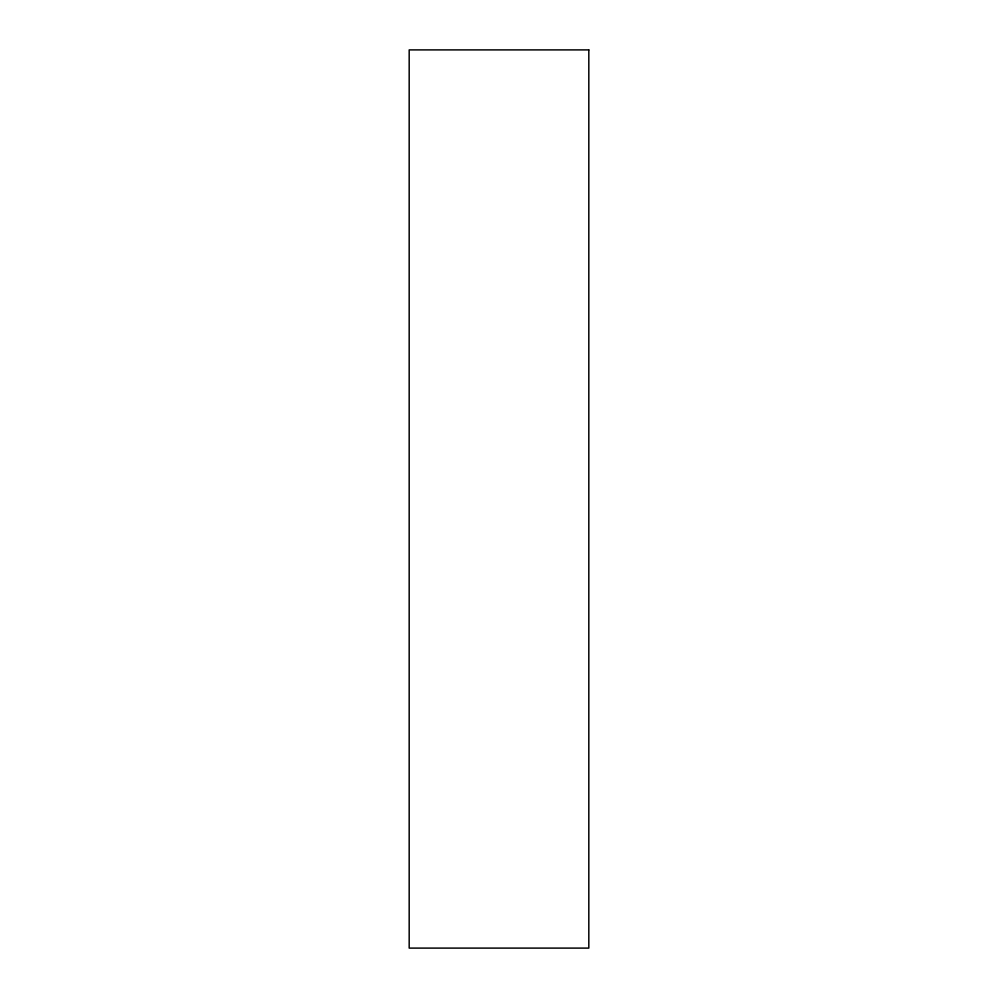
<?xml version="1.0" encoding="UTF-8"?>
<svg xmlns="http://www.w3.org/2000/svg" width="998" height="998" viewBox="0 0 998 998"><rect width="100%" height="100%" fill="white"/><g stroke="black" fill="none" stroke-linecap="round" stroke-linejoin="round"><path stroke-width="1.5" d="M588.82 49.9L409.18 49.9L409.18 948.1L588.82 948.1L588.82 49.9"/></g></svg>
